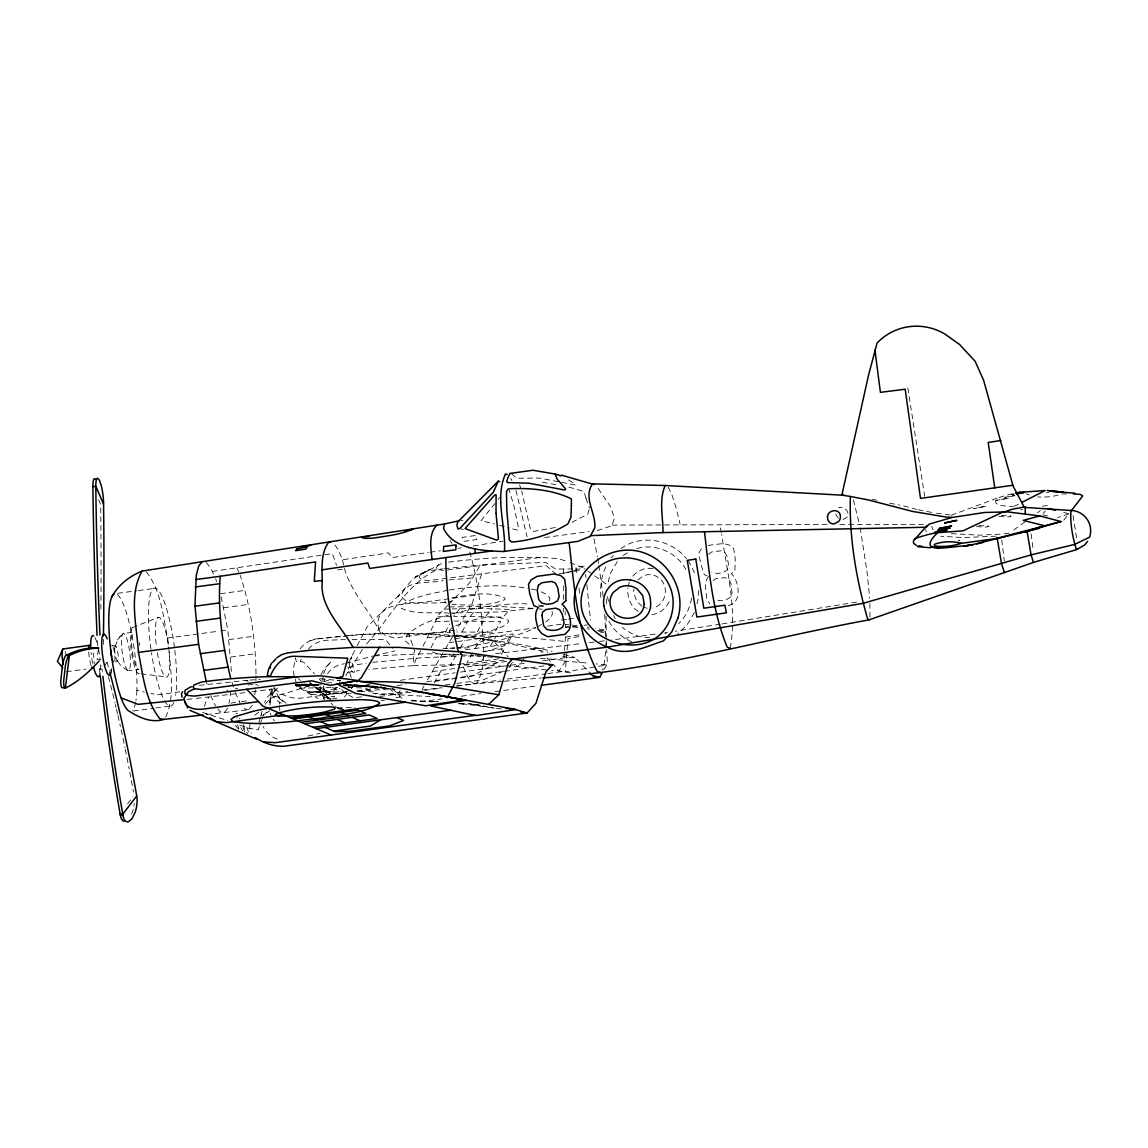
<?xml version="1.0" encoding="UTF-8"?>
<svg xmlns="http://www.w3.org/2000/svg" width="1148" height="1148" viewBox="0 0 1148 1148"><rect width="100%" height="100%" fill="white"/><g stroke="black" fill="none" stroke-linecap="round" stroke-linejoin="round"><path stroke-width="0.75" stroke-dasharray="5 3.75" d="M563.654 599.514L563.668 585.351M255.961 680.692L255.975 675.541M255.99 673.833C255.588 640.412 250.723 606.818 240.104 575.076M563.611 611.798L563.625 608.282M605.642 651.418L603.719 667.835L602.399 669.987M698.414 590.459L698.199 599.184L696.951 603.661M249.834 724.23L249.719 728.449L251.412 733.127M339.736 683.921L339.851 680.032M600.82 597.347L600.82 597.204C600.06 586.226 601.279 574.56 607.005 564.931M606.13 616.203L606.187 638.876M606.546 603.977L606.732 598.739M261.299 715.505L261.543 713.669M605.757 647.831L606.015 640.684M870.012 617.122L869.854 599.945M246.834 727.115L248.772 732.883M564.342 652.193L563.668 660.99L588.953 663.185M204.617 706.522L205.492 702.433L208.778 697.496M564.472 650.414L565.49 636.451M254.813 694.669L255.487 687.25M566.839 653.198L565.275 671.91L606.661 664.95L596.042 663.888M567.098 649.926L568.016 638.46L581.778 636.035M230.877 690.838L228.954 703.337M269.938 705.245L271.689 688.226M98.24 649.639L97.106 659.655L100.02 660.043L100.393 656.699M243.548 724.431L244.739 730.013L247.839 733.787M271.344 688.857L269.421 704.37L270.828 698.056L273.726 692.416L277.902 687.824L267.427 696.836L264.456 702.504M549.49 600.677L549.978 597.921L545.601 593.932L539.976 591.32M324.224 681.711L324.841 679.013M556.22 574.33L546.247 565.691L481.615 573.842L472.316 603.116L456.474 630.008M445.194 600.892L444.85 602.198L446.299 603.087M589.039 509.612L587.805 514.189L570.656 522.957M691.541 598.151C689.919 607.636 685.873 616.95 678.726 623.565M115.073 646.439L118.187 639.063M258.946 722.25L260.266 717.514M260.711 715.936L262.031 711.215M259.362 726.727L258.329 729.798L248.399 728.234L239.143 724.819L242.63 730.846M259.878 725.192L261.414 720.585L261.73 721.504M261.844 719.294L263.15 715.376L269.579 710.899M597.29 530.606L611.798 525.784L614.539 518.135L610.592 506.828L597.104 486.953M131.575 814.119L132.58 811.55A16.416 6.759 -80.1 0 0 133.34 808.866M294.118 676.043L293.328 669.298L295.438 657.962L296.27 661.262L300.202 661.679L301.321 659.182M400.15 690.364L399.059 692.588L393.707 691.9L388.828 688.398M420.756 650.615L416.322 658.177L413.653 665.596L368.867 669.384M348.447 662.884L356.325 647.257M357.114 645.693L366.93 627.152L400.451 593.817L397.897 596.472L413.108 578.649L442.353 563.08M423.038 646.037L439.067 614.28L448.222 604.982M431.017 647.687L436.384 637.068M730.142 648.247C737.332 611.023 727.143 571.761 721.69 534.523M445.324 632.39L449.672 623.938M321.038 674.723L323.994 669.069L331.298 661.621C325.817 666.586 322.358 673.962 322.889 681.424M477.353 631.845L483.208 620.996M462.084 631.931L467.91 620.881M470.379 616.189L476.707 608.469M485.704 616.419L492.018 608.741M509.597 636.968L504.718 645.606L484.686 651.935M604.035 669.6L607.349 663.731L606.689 649.524M443.071 652.882L424.817 684.639M456.143 655.135L450.203 665.467M472.632 652.882L466.705 663.214M475.157 648.491L481.112 638.288M483.566 657.904L481.686 661.176M490.124 646.439L496.079 636.236M501.332 654.389L504.718 648.476L482.619 651.504M422.321 688.987L423.985 686.088M434.001 683.046L441.306 670.36M509.066 667.548L512.568 661.463M701.342 548.801L698.859 553.106L700.409 562.577L704.241 574.674L707.082 575.865M452.369 636.996L445.596 648.534C476.434 646.568 507.33 640.34 535.686 627.827M460.004 648.405L464.61 640.555M694.411 612.53L687.25 624.569L677.334 634.457M362.481 649.524L345.921 675.254L346.796 677.263M708.503 576.468C703.537 582.897 706.264 591.55 706.709 598.854L709.737 603.776M239.43 718.878L239.989 718.031M565.605 661.09L558.933 670.934L551.844 670.36M100.048 674.077A1725.243 710.598 -80.1 0 1 99.431 668.739L101.426 665.912M104.095 666.371L107.08 662.138L104.396 661.679M572.795 568.978L555.431 568.992L545.759 562.391L480.323 565.074L469.36 583.17L449.227 603.963M206.583 714.544L248.901 709.708L252.302 705.274M119.722 637.04L123.195 633.567L133.283 632.218A18.77 3.702 82.3 0 0 132.522 652.466A18.77 3.702 82.3 0 0 138.764 669.284L128.676 670.633M117.57 639.866L120.44 636.078M127.6 803.901L132.981 796.87M165.699 717.199C175.429 695.602 170.378 669.915 168.713 646.898M227.734 708.086L224.334 712.521L220.172 711.803L217.819 708.804M323.162 699.118L324.482 697.424L334.699 696.248L332.949 698.558L329.533 698.945M1063.78 520.144L1068.86 513.874L1063.794 512.424M366.485 643.942C389.603 619.159 405.603 584.145 437.661 569.394L443.444 570.427M524.191 658.579L517.734 666.687L508.779 666.371M265.159 704.298C269.12 698.73 275.391 695.229 282.121 694.396L314.609 684.265M327.539 673.675C331.485 668.107 337.77 664.606 344.486 663.774M344.386 697.094L350.011 690.135M351.144 688.743L356.77 681.783M495.118 503.384L480.998 520.718L494.644 523.962M498.132 499.466L499.739 497.529M1043.202 513.5L1045.297 511.018M336.45 687.968L330.968 694.138L319.732 687.609L322.975 684.696M300.145 648.778C304.077 643.54 309.96 639.881 316.446 638.819M611.167 557.942L613.506 555.474M617.265 561.645L610.277 573.455L607.45 585.164M254.669 715.304L259.305 711.746M263.079 715.089L269.493 710.11M637.972 579.884L643.497 575.722L647.486 574.66A17.478 16.201 84.5 0 1 659.253 578.205C669.844 586.284 665.926 605.513 652.638 607.995M459.889 608.584L453.575 616.332L503.255 617.107L509.569 609.416L478.214 608.397L452.197 608.928M348.791 687.15L348.49 684.366M451.781 628.042L449.528 630.295L449.284 632.29L451.049 633.854M308.41 649.108C312.93 643.841 319.546 640.799 326.419 640.297L345.275 639.565M1047.407 505.608L1040.963 506.34M708.474 554.455L711.616 551.958L721.059 550.782L724.876 552.418L727.244 556.809L728.693 566.021L726.985 570.226L722.451 572.795L716.84 573.498L711.774 572.135M713.439 580.486L715.577 578.793L725.034 577.616L728.808 579.266L731.032 583.744L732.051 593.157L730.2 597.434L725.579 600.045L719.954 600.748L716.625 599.816M236.072 713.267L237.593 713.468M438.436 564.615L436.168 567.657L437.661 569.394M1024.92 521.909L1010.828 532.127M1037.577 512.74L1040.375 510.702M349.049 667.72L354.66 665.166L366.241 663.128M620.91 548.586C640.914 533.72 671.365 539.373 686.49 558.674M623.077 555.46L627.439 552.848M664.936 633.725L667.246 632.361L663.802 632.864M537.278 626.894L541.583 624.397M1012.235 493.74A132.967 130.068 63.9 0 0 998.717 497.701L995.732 500.456A3.932 3.846 63.9 0 0 996.048 503.111L998.774 505.149A173.032 169.258 63.9 0 0 1012.852 506.756M496.869 662.783L471.641 676.316L434.992 681.324M1013.813 506.526L1019.668 503.527M115.302 661.879L117.57 660.746M492.98 636.365L467.451 647.888L456.43 648.118M503.541 671.092L483.408 679.817L453.833 683.849M455.871 625.66C471.986 620.006 492.105 612.917 508.363 620.293A31.096 7.433 -10.6 0 1 501.776 626.908L489.292 631.371A29.748 7.103 -10.6 0 1 460.004 635.389M406.851 633.682L408.674 633.581L414.715 651.39L413.352 654.016L413.653 665.596L460.305 664.606M132.565 627.54L158.166 617.409M951.305 515.237L997.885 497.902M375.037 694.038L376.802 693.392M1068.86 513.874L1057.495 517.619M448.481 615.055C433.628 619.934 417.068 624.168 406.292 636.222L405.675 641.144L410.037 645.047L413.065 645.922M346.093 663.314L372.799 656.025M323.822 681.611L331.672 679.429M555.273 527.535L533.619 531.395L530.519 529.759L521.68 491.043M309.874 640.799L316.016 639.034L346.165 635.633M651.863 614.783C658.148 613.75 664.089 610.162 667.404 604.666A19.803 18.138 -71.3 0 0 669.628 600.763M637.025 548.644C655.264 542.861 677.033 552.504 685.801 569.394M843.062 519.599L846.994 517.246A7.275 6.357 33.5 0 0 847.841 512.639C846.837 508.822 842.374 506.225 838.614 507.703M456.158 636.394C488.517 639.666 520.489 643.153 552.145 651.461M1014.387 493.755L1011.704 494.601L1014.33 494.257M538.9 606.775L543.406 605.656M374.478 655.623L394.898 650.945M452.886 613.678L471.57 609.272A73.63 17.521 -10.6 0 1 525.425 603.805L530.347 604.235M347.686 672.341L359.439 670.547M308.037 736.04L320.005 733.357M451.767 597.936C468.944 594.822 488.804 590.546 505.091 598.108L504.761 599.6C488.417 606.761 469.432 605.125 451.953 604.422M532.816 608.426L500.786 611.913L450.36 613.061M572.465 571.517L557.756 574.115M574.187 571.173L582.165 569.523M448.007 590.244C432.222 593.602 415.361 595.855 401.671 604.996L400.781 608.053C415.433 614.969 432.782 611.927 448.595 613.075M1014.315 495.907L1004.73 497.357L1014.889 495.19M395.902 697.726L400.021 697.008L393.434 693.995M600.705 632.692L605.857 631.773L597.692 630.424M565.562 637.169L581.304 634.442M598.782 631.414L605.785 630.209L595.496 628.473M473.378 546.003L497.629 541.956M569.021 571.79L563.912 573.283L563.309 569.25L563.481 574.689M570.743 571.503L579.324 570.111M720.298 624.211L675.211 631.213M722.063 623.924L857.542 601.954M212.337 571.417L332.36 553.637L336.551 565.333M449.385 589.972C475.329 586.14 502.135 583.528 528.08 588.479M334.886 545.042L337.713 548.83L342.578 559.75L388.512 552.862L391.899 557.584L428.348 552.461M533.102 648.72L537.809 648.204L542.33 652.609M655.164 634.112L611.152 640.082M430.084 552.217L440.502 550.767M457.837 548.328L461.281 547.84M544.654 537.522L589.067 531.624M454.723 630.252L394.195 637.972L384.724 635.074L378.567 628.688C371.608 592.885 433.399 607.464 452.183 600.949M454.522 638.876L535.843 627.726M547.61 626.119L561.056 624.268M449.026 642.693L513.185 633.897L507.229 644.085L463.605 650.069M440.559 657.273L459.444 654.69M498.792 658.823L434.633 667.591M230.719 703.093L239.545 701.887M241.295 701.643L246.59 700.911M508.923 665.467L456.89 672.585M510.63 665.237L527.664 662.898M542.774 660.817L567.442 657.431L575.005 657.402L590.431 673.345M420.627 701.801L441.822 698.888M447.577 569.996L540.866 557.354L558.803 558.717L568.533 562.032M481.615 573.842L427.917 580.73L421.316 579.424L419.207 577.128L420.57 574.373L425.047 571.876A25.6 25.041 63.9 0 1 429.725 570.628L443.013 568.848M474.985 595.238L420.01 602.714C413.911 603.331 406.708 602.8 402.503 597.835L401.556 595.439C405.746 578.449 430.557 584.203 443.142 580.529M432.337 671.594L507.416 661.334M298.136 685.098C308.037 698.214 327.166 688.728 340.081 688.484M348.935 687.279L370.187 684.38M400.293 680.29L455.125 672.828M543.98 665.912L454.651 678.066M445.137 685.04L452.097 684.093M379.773 696.477L411.185 692.187M424.674 690.35L442.253 687.953M456.33 686.03L500.284 680.032M507.33 679.071L546.018 673.79M547.768 673.546L565.361 671.149M461.295 696.233L480.811 693.564M495.003 691.627L537.58 685.815M117.641 593.329L136.626 590.775M138.363 590.546L153.889 588.465M220.416 593.717L244.926 590.416M223.731 607.737L248.241 604.436M146.241 571.747C161.036 590.287 162.959 615.586 167.651 638.058L218.967 631.142M220.732 630.898L227.821 629.951L231.451 672.054M228.983 639.594L253.478 636.293M66.498 671.724L86.028 669.097M230.691 657.101L255.215 653.8M133.268 711.014L153.976 708.23M155.698 708L171.239 705.905M584.145 566.179L575.923 567.255L577.43 576.167M561.616 620.006L566.725 619.346M568.418 619.116L575.234 618.227M565.519 627.683L570.556 627.038M572.235 626.808L582.309 625.502M583.988 625.287L587.346 624.842M235.254 688.786L237.665 688.456M346.639 692.172L303.043 697.869C292.453 699.433 281.289 695.903 274.114 687.896M357.1 690.809L383.26 687.394M397.194 685.571L405.904 684.438M426.798 681.711L452.915 678.296M499.351 541.741L502.781 541.296M244.754 692.66L194.026 698.687M251.857 691.742L274.946 688.743M199.278 685.327L248.513 680.219M728.291 605.513C742.268 603.202 739.542 581.075 731.276 573.627L734.935 570.843L735.222 558.258L733.672 548.787L729.913 545.257L723.484 543.506L706.967 545.544M372.713 662.324L422.134 657.732L459.918 656.182M504.288 660.129L462.601 665.252L467.509 676.574L472.23 682.888L476.42 683.778L502.623 681.395M495.663 653.643L582.223 643.454M589.211 642.636L596.214 641.818M1004.27 533.748L1009.408 533.16M317.049 638.905L358.894 634.787L381.968 633.782L423.253 634.098L454.522 636.236M599.471 641.431L604.379 640.871M356.669 697.424L361.964 696.822M379.629 694.813L407.856 691.584M421.919 689.991L441.248 687.781M457.076 685.973L476.42 683.778C488.331 664.276 481.773 638.848 481.715 617.15C479.046 593.444 475.516 569.652 468.183 546.879M444.434 568.691L480.323 565.074M337.627 569.867L342.319 569.394M187.052 699.333L192.29 698.845M504.374 681.238L541.153 677.966M249.991 680.09L260.309 679.401M449.198 579.884L472.445 577.989M179.949 691.828L157.592 694.813L151.005 693.464M1022.681 509.669L1022.265 509.712A6.357 0.847 -1 0 1 1020.644 509.784M996.091 536.173L963.186 537.565L940.714 536.231M374.564 655.881L423.942 653.815A668.839 654.274 63.9 0 1 473.421 655.608M347.83 635.49C396.089 631.414 444.879 632.892 492.779 640.096L508.234 656.785M958.35 540.765L959.886 540.536L958.824 540.407M346.624 692.057C333.451 694.813 319.23 692.732 309.529 682.96M357.286 691.311L392.817 688.786L401.9 698.271M247.781 684.94L254.11 684.495M301.795 684.983L308.654 684.768M1000.08 534.207L979.072 535.169L948.894 533.519M310.132 684.725L318.527 684.653L303.058 684.179M429.539 633.136L450.777 632.204M427.3 637.571C473.234 634.772 519.441 635.978 565.117 641.517M307.994 692.804L348.877 691.57M311.137 694.597L353.211 693.191M978.828 525.54L988.385 526.028A6.214 0.832 -1.3 0 1 984.582 527.176L976.474 526.545M321.397 684.739L313.189 684.839M435.307 621.685L451.107 621.111M299.843 688.183L337.713 687.351M332.03 698.816L336.794 698.558M326.793 682.974L333.853 682.601M1001.271 515.509L1010.814 515.868A6.214 0.832 -1 0 1 1007.011 517.002L998.918 516.5M315.915 684.811L318.47 684.682M295.237 684.983L318.096 684.667M449.428 606.919L497.845 606.402L532.988 608.368M444.075 609.186L450.576 608.985M437.747 616.849L451.81 616.39M442.956 648.534L454.708 648.175M295.309 685.198L311.582 684.682L296.041 684.954L307.277 684.868M311.582 684.682L297.633 685.126L318.513 684.753M453.991 621.025L500.743 621.542L494.845 632.175L456.875 632.031M454.464 654.13L440.645 654.618L430.916 651.619M337.268 707.842L344.386 707.642M346.165 707.584L355.076 707.312M295.194 684.639L300.546 684.495M305.913 684.337L314.925 684.409M309.745 691.871L332.834 691.756L326.161 691.742L319.675 689.905L313.834 686.418L329.103 698.687L326.635 695.688L322.66 684.969M612.085 525.095L827.278 524.478M575.248 569.078L584.992 568.934M295.782 685.083L318.8 684.768M1066.765 493.913L1061.843 493.97A63.37 61.978 63.9 0 1 1037.835 496.897M352.407 685.657L385.527 688.097M463.591 664.749L505.192 666.242M482.361 655.982L463.491 656.082M352.106 639.422L385.556 639.68L392.731 648.319M839.834 524.507L924.929 524.349M318.699 685.614L296.399 686.231L318.168 698.587M295.868 684.624L317.393 684.624M340.698 680.29L337.168 680.276L339.578 680.864M315.284 691.857L324.281 691.9M381.122 700.352L384.393 700.366M295.165 684.71L319.316 684.882M345.333 685.069L381.782 687.265M333.925 680.061L320.134 678.683M411.773 700.883L432.552 701.902M460.707 520.575L462.917 520.604M373.028 693.335L430.471 696.592M411.156 700.495L438.019 701.672M301.364 684.136L315.083 684.409M540.866 557.354L509.382 557.354A638.245 624.354 63.9 0 0 447.935 562.233M649.682 637.312C639.58 638.159 630.037 633.639 622.36 627.396M345.907 685.012L376.96 687.365L343.037 684.94M344.343 685.815L361.893 686.504L342.994 685.026M347.758 687.494L365.279 688.039L373.301 691.842L358.018 691.498M345.29 685.442L368.121 686.117L345.978 685.169M346.05 685.485L385.211 687.595M458.612 703.781L465.744 704.198L459.042 703.25M540.407 658.249L563.74 660.229M345.591 684.868L386.905 687.695M346.05 685.04L385.556 688.197M501.446 708.976L458.497 703.236L472.029 704.269M474.841 704.599L486.293 706.594M456.474 635.074L460.004 635.389M228.036 690.235L226.673 690.106M438.522 701.729L433.729 701.284L436.355 701.572M587.288 628.86L589.541 629.075M385.412 687.882L349.939 684.495L393.965 689.216M587.288 627.181L588.637 627.31M480.251 705.259L476.678 704.743M566.222 626.291L568.547 626.535M300.216 661.679L303.531 662.009L314.466 673.819M395.328 689.302L354.101 684.682M570.57 672.958L558.933 670.934L553.293 664.534M1026.068 493.74L1029.354 495.046M565.304 624.383L568.619 624.727M539 608.914L542.186 609.272M141.089 673.819L166.962 676.961M378.323 686.762L365.954 685.241L385.154 687.839M380.088 686.992L385.384 687.638M572.809 626.923L579.252 627.784M950.099 515.036L933.439 512.754M572.02 625.086L578.807 626.019M486.924 640.067L515.811 645.061L547.84 652.265M473.722 704.427L467.954 703.193M334.929 706.178L338.416 708.287L342.664 709.005M277.314 739.111C271.057 737.145 266.006 732.266 263.093 726.426M546.534 669.93L517.734 666.687L512.568 662.41M99.431 668.739L102.115 669.198A1725.243 710.598 -80.1 0 0 102.717 674.55M338.416 708.287L345.06 709.478M542.315 482.174L559.004 485.26M531.38 589.096L536.346 590.043M558.33 481.686L539.402 478.07L516.715 478.242L512.008 474.167M561.702 482.332L574.947 484.958L575.435 484.169L568.102 479.692M903.663 505.881L916.592 509.411M889.657 503.154L899.745 505.134M111.629 645.276L115.79 646.08M474.44 704.312L494.401 708.244M931.688 512.41L918.228 509.726M248.901 709.708L244.739 708.99L242.113 705.604M1042.843 514.878L1047.937 515.983M245.328 680.434L248.212 681.18M871.949 499.079L878.579 500.7M117.383 594.477A59.524 11.738 82.3 0 1 136.87 690.192L144.404 692.101M512.682 528.912L517.188 530.089L518.681 529.013L513.73 505.063L509.238 490.296M563.553 654.403L575.005 657.402M499.567 525.31L509.396 528.008M568.777 487.082L581.62 490.799L584.26 492.535L586.054 498.347M562.663 656.082L567.442 657.431M339.693 708.488L343.539 709.593M337.67 708.474L340.683 709.335M538.556 604.967L544.597 606.718M653.04 568.662C645.205 567.083 636.968 570.599 632.218 576.956A22.702 21.08 86.5 0 0 629.979 580.773M202.608 712.434L227.835 720.643M643.196 607.048L647.156 608.282M570.154 562.592L583.83 568.116M631.601 641.718C621.757 637.47 612.831 629.735 608.21 619.92M352.766 697.367L344.113 692.488L341.43 688.929M460.506 528.525L463.462 529.788M255.703 684.395L258.429 685.5M127.672 670.446A18.77 3.702 82.3 0 1 121.53 640.211A18.77 3.702 82.3 0 1 128.605 645.65A18.77 3.702 82.3 0 1 127.672 670.446L121.516 666.543L116.723 660.1M332.461 687.379L340.54 691.598M310.376 684.71L312.213 685.729M315.657 687.609L323.765 692.057M320.22 694.095L328.859 698.989M286.067 703.222L278.318 696.535L273.927 687.135M281.36 703.308L277.17 700.639L272.55 695.659L269.22 689.575M642.019 606.273L636.853 601.509L633.911 593.286A16.488 15.311 86.5 0 1 633.883 588.895M638.288 611.382C632.103 607.794 629.032 600.82 627.97 594.004A22.702 21.08 86.5 0 1 627.942 587.963M587.776 570.915L593.329 574.875M594.721 575.865L607.206 584.763M283.154 701.643L277.845 696.994M238.44 728.98L235.168 725.263M298.207 678.568L300.374 680.448M309.73 682.213L328.945 698.63M838.341 518.322L835.601 514.146M331.126 703.308L333.035 705.288M332.317 701.356L327.898 696.707L323.406 686.274M319.216 678.942L321.598 681.496M205.908 713.439L206.87 714.472M547.065 657.775L550.61 661.664M273.181 719.322L274.487 720.887M206.238 562.448L210.873 568.246L214.719 576.554M933.209 530.017L931.688 526.444M926.206 531.969L925.618 529.415M688.283 560.482L695.875 575.55M450.116 540.378L451.853 543.391M327.481 699.046L323.793 689.962L323.679 684.882M324.712 699.649L321.483 693.952L319.732 687.609M510.731 478.4L511.922 480.538M380.792 633.796C368.795 608.354 346.739 588.422 342.578 559.75M613.635 615.5L615.17 618.6M668.208 487.168L671.853 494.573L675.914 507.201L680.104 524.191M351.231 677.521L347.944 666.902M244.754 732.18L242.185 725.034M236.947 568.073L238.77 572.005M235.297 692.56L240.104 703.136M210.744 695.501L215.537 706.006M98.556 499.638L100.68 504.503A1725.243 340.296 82.3 0 1 100.852 610.578M853.337 499.868L859.551 524.55M585.997 498.146L589.455 508.09M519.57 484.93L520.934 488.704M231.953 682.199L234.809 691.082M296.084 682.041L295.079 678.855M215.666 578.736L216.585 581.735M206.123 681.037L207.042 684.036M515.983 490.296L527.061 536.733M270.368 713.095L270.957 715.333M607.479 596.515L608.555 601.523M221.133 596.831L227.821 629.951M1073.036 515.596L1076.795 539.058M593.975 538.771L597.391 556.608M721.346 532.772L719.696 524.277M237.564 724.618L238.813 729.066M860.153 527.822L867.013 571.46L869.71 598.295M597.692 558.373L598.582 563.668M598.883 565.433L603.202 596.974M907.838 387.924L924.671 496.366M1031.119 533.863L1032.927 547.826M1001.73 539.876L1004.285 560.913M585.537 574.387L585.968 577.817M586.858 584.705L590.474 620.049M578.951 588.02L579.812 594.793M167.651 638.058L168.498 645.133M237.048 717.6L237.119 718.318M604.709 614.108L605.957 638.991M272.248 689.848L272.636 695.745L279.05 697.281L279.423 703.997M279.524 705.676L279.811 710.712M606.273 640.656L606.603 647.745M565.218 611.468L565.261 614.955M565.39 624.67L565.433 627.769M108.429 676.775A1355.314 558.229 -80.1 0 1 111.944 690.579M112.719 693.665A1355.314 558.229 -80.1 0 1 114.987 702.992M115.36 704.556A1355.314 558.229 -80.1 0 1 116.092 707.685M116.465 709.249A1355.314 558.229 -80.1 0 1 117.57 713.97M117.928 715.548A1355.314 558.229 -80.1 0 1 120.44 726.655M121.143 729.841A1355.314 558.229 -80.1 0 1 124.917 747.563M125.247 749.185A1355.314 558.229 -80.1 0 1 129.15 768.83M129.781 772.13A1355.314 558.229 -80.1 0 1 133.455 792.12M107.08 662.138A1355.314 558.229 -80.1 0 1 109.505 671.178M134.259 803.241A16.416 6.759 -80.1 0 1 133.9 806.068M97.508 645.65A1355.314 267.326 82.3 0 1 97.135 637.126M103.406 639.321A1725.243 340.296 82.3 0 1 103.32 644.415M628.171 586.47A22.702 21.08 86.5 0 1 629.391 582.136M136.856 690.178A59.84 11.796 82.3 0 1 135.938 700.639M135.636 702.346A59.84 11.796 82.3 0 1 132.465 710.54M168.225 644.401A30.035 5.927 82.3 0 0 163.461 624.196A30.508 6.013 82.3 0 0 155.454 628.143A30.035 5.927 82.3 0 0 156.472 646.855M168.641 647.515A30.035 5.927 82.3 0 1 169.674 666.242A30.508 6.013 82.3 0 1 161.653 670.159A30.035 5.927 82.3 0 1 156.903 649.955M92.644 663.3A20.693 4.075 82.3 0 1 91.079 652.724M94.897 637.542A20.693 4.075 82.3 0 1 97.422 644.329M98.527 649.065A20.693 4.075 82.3 0 1 100.091 659.641M100.436 664.764A20.693 4.075 82.3 0 1 99.503 675.426M139.209 642.607A23.233 4.578 82.3 0 1 139.755 645.492M173.836 702.576A59.596 11.753 82.3 0 1 151.464 652.638M150.976 649.237A59.596 11.753 82.3 0 1 154.865 588.092A59.596 11.753 82.3 0 1 174.596 648.563M174.797 650.285A59.596 11.753 82.3 0 1 175.644 695.358M139.367 673.603A23.606 4.649 82.3 0 1 135.263 668.351A23.233 4.578 82.3 0 1 130.456 635.834A23.606 4.649 82.3 0 1 133.814 627.784M112.102 645.363A8.696 1.708 82.3 0 1 112.619 646.023M113.15 647.228A8.696 1.708 82.3 0 1 114.814 660.889M91.123 665.553A11.552 2.282 82.3 0 1 88.74 651.949M93.088 652.767A11.552 2.282 82.3 0 1 94.165 664.061M475.186 655.738A668.839 654.274 63.9 0 1 485.776 656.642M487.541 656.814A668.839 654.274 63.9 0 1 492.836 657.345M65.149 651.504A11.552 2.282 82.3 0 1 65.838 653.7M551.987 611.482A76.973 18.311 -10.6 0 1 545.802 621.943M1046.517 492.592A48.532 47.47 63.9 0 1 1048.727 492.478M354.474 671.063L354.043 672.498C347.17 670.834 348.992 661.234 351.704 656.642C351.475 659.167 352.379 667.002 354.474 671.063M985.788 506.225L973.533 508.751L985.788 506.225M1008.504 498.089L996.234 500.413L1008.504 498.089M418.13 575.392L415.246 576.899L430.299 569.207L418.13 575.392M475.057 535.556L462.156 537.393L463.864 541.339L476.592 539.589L475.057 535.556M114.728 648.649A7.462 1.478 82.3 0 0 117.168 660.674A7.462 1.478 82.3 0 0 117.541 650.816A7.462 1.478 82.3 0 0 114.728 648.649"/><path stroke-width="1.5" d="M330.524 542.243L328.873 541.971C319.273 554.599 322.932 572.335 321.971 587.188C323.09 610.262 342.377 627.956 353.082 647.4M571.403 505.321L570.986 517.16L567.916 523.947C550.896 534.25 531.696 540.407 511.879 542.057L509.368 540.134L506.756 509.31L506.483 491.344L508.464 488.818C529.529 487.756 552.418 489.565 571.374 498.863L571.403 505.536M322 580.601L314.279 581.319L315.571 561.889L220.244 576.282C217.431 610.406 222.497 644.86 230.648 677.98M488.79 704.226L498.792 694.784L508.09 663.788L512.998 658.593M730.142 648.247L727.258 647.228C712.119 610.822 709.091 570.57 704.485 531.739M1039.744 515.926L1023.198 520.403L1044.666 525.755L1025.666 531.739L1061.01 521.536L1039.744 515.926L1007.399 511.893L984.769 512.467L952.209 517.432L946.009 517.045L912.502 511.405L867.931 499.839L850.381 496.481C849.032 537.25 856.279 579.094 867.457 618.37L869.05 619.863L1033.487 562.405L1076.752 549.562L1084.716 544.941L1087.644 541.325M1077.097 548.672L1076.207 549.117C1072.576 536.733 1069.979 523.33 1070.984 510.473L1022.897 507.273M62.638 649.581L57.4 661.32L62.71 667.749M447.189 697.726L454.838 683.003L462.099 655.149L460.276 653.686L462.515 652.05L552.532 664.749L545.989 671.652L535.901 703.394L527.018 713.008L284.403 746.2C274.185 746.745 263.739 743.143 255.287 737.561M271.631 663.114L268.632 669.126L267.254 675.498L270.282 676.373C273.999 666.471 282.336 656.34 293.888 656.269L347.815 658.206L342.836 676.502L336.536 678.152M270.067 668.222L270.483 667.39M843.967 495.262L665.223 485.504L592.555 483.868C582.868 497.586 596.156 512.984 594.793 527.836L590.172 536.403L577.817 541.382L503.398 551.514C483.193 550.767 453.661 549.777 443.501 528.338L444.448 523.99L458.985 520.819M665.223 485.504C658.679 500.054 663.171 517.145 662.999 532.586L926.077 527.248L929.22 524.105L952.209 517.432M602.298 672.699L599.672 677.349L541.124 685.342M1003.323 511.85L962.942 530.864L937.586 532.686C913.55 556.364 953.285 545.544 965.124 545.989M510.056 473.32L507.66 478.257L506.785 481.959L507.818 482.605L528.955 483.193L564.644 490.024L565.706 488.948L557.239 479.218L554.986 474.024L532.887 470.25L510.315 473.421M498.275 481.17L493.396 492.076L459.874 528.482L457.952 529.07L456.89 525.11L457.708 522.039L498.275 481.17L499.724 481.672M182.719 691.756L181.499 693.636L182.03 697.238M927.039 525.641L913.492 540.823A3.932 3.846 63.9 0 0 913.822 543.478L916.549 545.53M111.614 597.204C118.172 585.035 129.365 576.196 142.094 571.073L444.448 523.99M136.727 795.937L122.764 814.19L122.994 815.496A16.416 6.759 -80.1 0 0 128.389 821.796L132.12 818.639L135.263 812.023A16.416 6.759 -80.1 0 0 136.727 795.937A1355.314 558.229 -80.1 0 0 109.907 672.685M142.094 571.073C128.289 595.138 136.928 626.047 138.42 652.408C143.113 674.881 145.035 700.18 159.83 718.72L163.992 719.394L203.038 714.946M202.077 561.731L198.676 566.151L196.265 575.421L194.988 605.642L198.59 644.301L206.123 681.037M1071.07 511.061L1082.693 495.979L1080.34 494.372L1073.409 493.956M275.764 658.909L272.636 662.539M944.66 522.928L956.915 520.388L944.675 522.928M356.77 681.783L361.319 677.607L379.601 647.056M914.267 539.259L916.491 538.068A132.967 130.068 63.9 0 1 936.897 532.701L937.586 532.686M380.706 719.81L370.259 726.096L333.609 731.104M276.668 657.861L281.848 654.547L287.847 652.853L310.405 650.242L352.651 647.415L399.102 647.386L462.515 652.05M1022.595 502.02L1045.24 490.526L1019.123 492.334A132.967 130.068 63.9 0 0 1015.664 492.994M99.029 661.133A1355.314 235.584 -82.5 0 1 65.393 688.097L62.494 687.709A16.416 2.856 -82.5 0 1 60.744 680.908L62.566 664.706A16.416 2.856 -82.5 0 1 66.125 655.307L66.426 655.164A1725.243 299.886 -82.5 0 1 98.427 647.96M66.125 655.307L69.339 655.537A1725.243 299.886 -82.5 0 1 98.757 648.261M520.905 712.234L527.018 713.008L514.634 709.234L397.639 687.652L351.116 679.559L320.321 675.799L297.719 676.717L202.665 689.604L194.514 688.757L188.301 691.799L183.752 698.716L187.712 707.914M1004.687 511.85L1012.737 509.095L1024.188 507.086L1013.096 486.106L983.592 380.189L975.054 361.175L959.441 344.386L944.747 333.968A56.596 55.362 63.9 0 0 877.043 343.065L868.462 375.496L841.871 495.089L850.381 496.481M966.831 545.53L970.117 544.64M1061.01 521.536L995.847 538.613L961.307 543.32A63.37 61.978 63.9 0 1 935.103 546.046L934.142 545.042L935.132 544.037A48.532 47.47 63.9 0 1 961.307 543.305M1039.571 528.224L970.275 545.2M976.761 543.908L983.19 542.387M1029.196 530.792L1018.348 533.016M869.05 619.863C760.55 639.594 653.556 671.867 542.918 677.822M1017.243 493.095L1024.002 492.406L1016.669 493.956M321.914 569.882L367.848 563.008L369.742 568.447L491.961 550.94M965.812 545.903L972.758 544.769L963.732 546.247M352.135 681.639L337.082 683.964L355.378 693.392L425.764 705.79L463.878 699.864L425.434 693.048M1000.927 440.502L988.198 442.439L994.771 487.943M283.829 714.759L226.744 722.594L216.542 721.805L209.854 717.801M291.147 717.83L405.545 702.146M293.759 718.906L357.918 710.124L365.868 713.482L301.723 722.279M305.095 723.771L369.254 714.974L377.233 718.505L313.074 727.272M450.676 710.225L316.159 728.621M354.388 680.592L357.43 680.649L330.064 685.342L311.711 680.821L194.557 696.09L188.545 695.559L184.857 693.736L185 690.307L190.051 687.236A25.6 25.041 63.9 0 1 191.544 686.734M258.243 701.643L203.268 709.12C197.169 709.722 189.98 709.191 185.761 704.241L184.814 701.844M549.117 665.209L552.532 664.749M475.329 715.333L275.305 742.656L263.452 741.881M97.063 635.418A1355.314 267.326 82.3 0 1 92.902 486.666L95.801 486.278A16.416 3.243 82.3 0 1 97.594 478.214L99.517 480.438L101.469 486.422A16.416 3.243 82.3 0 1 103.564 502.695L103.578 504.116A1725.243 340.296 82.3 0 1 103.449 635.92M195.031 606.187L219.498 602.901M196.007 621.341L220.488 618.054M63.14 648.921L89.759 645.334M138.42 652.408L198.59 644.301M200.24 653.7L224.735 650.414M203.583 670.403L228.065 667.131M195.863 579.51L220.244 576.282M195.16 586.987L219.569 583.744M511.233 659.268L607.192 647.171L862.865 603.374L1031.062 554.886L1074.686 544.425L1089.639 537.106A20.018 19.573 63.9 0 0 1070.984 510.473L1071.514 510.917M1012.665 485.274L920.495 498.404L905.184 389.229L880.416 392.343L874.934 350.14L875.407 352.852M183.58 699.663L138.162 704.341L121.128 697.898A59.524 11.738 82.3 0 1 109.304 635.088A59.524 11.738 82.3 0 1 114.212 593.875M163.992 719.394C151.106 723.312 138.951 717.529 128.361 710.655A59.84 11.796 82.3 0 1 121.128 697.898M947.688 546.979L937.686 546.979M590.546 535.657L662.999 532.586M360.314 681.711L367.374 681.582A668.839 654.274 63.9 0 1 452.125 686.978L498.792 694.784M1049.803 491.1L1074.959 493.224M361.563 536.891L362.883 537.895A19.903 3.831 -11.1 0 0 378.524 537.35L390.98 535.355A24.797 4.779 -11.1 0 0 411.027 529.946L413.309 528.812L412.548 529.214A24.797 1.808 -8 0 1 410.597 529.788M939.767 547.51L937.686 547.467A173.032 169.258 63.9 0 1 930.626 547.122M297.719 676.717L266.236 676.717A638.245 624.354 63.9 0 0 201.546 682.027L193.955 684.954L193.022 687.021L194.514 688.757M1050.076 491.172L1063.278 492.148L1056.691 491.502M930.684 547.783L917.496 546.663M1047.234 490.54L1061.326 491.961M412.347 691.024L423.856 692.832M593.545 676.559L599.672 677.349L592.468 675.612L590.431 673.345M505.637 708.273L515.739 709.579L476.449 715.505L472.818 714.946L430.615 705.92L466.26 700.309L433.514 694.31M66.426 655.164L69.339 655.537L65.393 688.097A16.416 2.856 -82.5 0 1 63.657 681.295L65.479 665.094A16.416 2.856 -82.5 0 1 69.038 655.695M310.692 545.415L300.661 547.022M100.249 675.856A1725.243 710.598 -80.1 0 0 120.095 813.731L122.764 814.19A1725.243 710.598 -80.1 0 1 102.918 676.33M120.095 813.731L120.31 815.023L122.994 815.496M1047.392 508.521L1055.629 510.3M436.857 525.21C428.161 533.964 430.959 548.658 432.064 559.765M428.807 693.751L433.844 694.956M554.986 474.024L557.555 474.684M561.401 475.129L594.32 484.628M507.172 474.511L505.479 473.937C494.573 498.275 506.038 525.956 504.46 551.37M331.126 735.021L262.734 706.006L246.619 689.202M1019.926 492.248L1022.495 493.31M340.812 712.463L348.777 715.821M325.845 714.515L333.795 717.873M309.343 716.783L317.293 720.14M558.158 474.856L560.769 475.946M600.791 672.699L596.931 671.178C576.87 631.802 574.33 585.81 569.107 542.645M256.894 739.326L189.922 710.311M360.142 720.844L352.163 717.328M345.161 722.881L337.182 719.38M328.658 725.134L320.679 721.633M325.128 727.387L334.929 731.678L351.202 731.147L389.473 725.923L403.493 720.47L396.907 717.586M95.614 479.19L94.696 478.601A16.416 3.243 82.3 0 0 92.902 486.666M1004.385 572.594L1001.587 564.012L997.081 537.537M1025.881 507.732L1025.308 507L1025.15 513.529M1033.487 562.405L1031.062 554.886L1027.073 531.223M103.578 504.116L95.801 486.278A1355.314 267.326 82.3 0 0 99.948 635.031M603.862 605.714C608.038 632.921 654.346 628.961 650.457 600.705C649.711 580.041 619.719 571.819 608.01 588.709A22.702 22.429 -2.1 0 0 603.862 605.714M458.425 651.677C450.446 621.097 445.969 589.484 445.826 557.856M475.071 548.859L475.157 552.992M123.927 821.308A16.416 6.759 -80.1 0 1 120.31 815.023M921.815 546.261A173.032 169.258 63.9 0 1 918.3 545.788M113.193 661.693A8.696 1.708 82.3 0 1 112.131 658.837M111.672 656.843A8.696 1.708 82.3 0 1 110.868 650.256M63.183 664.29A11.552 2.282 82.3 0 1 63.757 649.036M99.503 675.426A20.693 4.075 82.3 0 1 93.763 668.036M90.735 647.601A20.693 4.075 82.3 0 1 93.677 635.963M93.634 667.476A11.552 2.282 82.3 0 1 91.826 667.146M88.74 649.424A11.552 2.282 82.3 0 1 90.376 645.449M368.867 536.446A19.903 1.449 -8 0 1 365.294 536.719M406.406 530.763A24.797 1.808 -8 0 1 404.699 531.108M111.385 669.141A20.693 4.075 82.3 0 1 105.731 669.7A20.693 4.075 82.3 0 1 101.756 641.144A20.693 4.075 82.3 0 1 107.195 638.919M565.821 600.777L562.075 604.121C568.633 610.205 572.766 621.183 569.164 629.865L564.902 634.356L547.754 636.738L541.799 633.639L538.096 629.047C536.547 622.029 533.275 613.793 538.426 607.392L533.92 605.714L529.702 593.817L528.496 584.174L531.237 579.74L537.178 576.339L554.269 573.986L560.87 575.665L564.673 579.195L565.993 588.766L565.821 600.777M496.036 513.4L498.304 537.207L498.347 539L496.654 540.163L465.055 528.539L494.788 494.917L496.094 494.774L496.036 513.4M827.521 516.413L827.808 519.829L829.731 522.541A6.142 5.955 -19.7 0 0 834.481 523.818L838.901 521.221A7.275 7.046 -19.7 0 0 840.408 516.284C840.207 508.291 828.397 509.31 827.521 516.413M455.928 546.046L455.813 549.792L443.329 551.427L443.716 546.448L456.029 544.898L455.928 546.046M541.956 615.471L543.65 625.861L546.807 629.334C552.073 631.199 558.158 630.711 562.606 627.138L564.127 623.02L562.219 614.037L559.664 609.731L555.689 608.182L545.86 609.545L542.588 612.099L541.956 615.471M677.894 618.198L671.695 632.074L663.487 640.885C645.434 646.568 625.746 657.603 607.149 647.013C590.919 640.885 578.865 626.535 574.933 609.76C567.83 571.675 611.626 538.584 646.798 553.982C671.264 563.812 685.543 592.971 677.894 618.198M670.662 617.638C652.308 671.953 560.009 637.327 585.48 584.059C610.291 531.883 687.896 565.39 670.662 617.638M644.243 604.121C643.009 622.876 613.061 622.847 610.234 604.781A16.488 16.287 -2.1 0 1 613.247 592.425L620.121 587.059L624.397 585.853A17.478 17.292 -3.4 0 1 637.14 588.924L642.736 595.654L644.243 604.121M538.369 585.394L537.264 590.302L538.728 599.5L541.698 603.044L547.022 604.293L552.848 603.475L557.512 600.863L559.191 596.659L557.655 587.489L555.388 583.055L551.514 581.448L541.712 582.782L538.369 585.394M296.916 548.859L295.581 550.681L305.741 549.103L307.492 546.749L296.916 548.859M946.799 530.304L934.501 532.514L946.77 530.304M949.956 528.051L937.672 530.29L949.956 528.051M951.505 526.071L939.236 528.41L951.505 526.071M234.422 716.811L231.006 719.409L232.657 721.461C261.887 726.454 291.865 721.059 321.096 718.16C340.425 714.099 362.194 714.185 379.371 703.638A76.973 8.581 -6.5 0 0 360.07 699.663L327.697 700.868A73.63 8.208 -6.5 0 0 271.057 707.713L254.21 710.985L234.422 716.811M276.611 713.654L275.233 714.702L278.562 716.094L296.098 715.85A29.748 3.358 -6.5 0 0 325.401 711.846L333.767 709.392A31.096 3.516 -6.5 0 0 331.815 706.953C313.304 706.465 294.362 708.259 276.611 713.654M695.788 559.09L687.265 560.324L696.879 617.05L726.426 612.831L724.876 605.197L703.81 608.21L695.788 559.09"/></g></svg>
